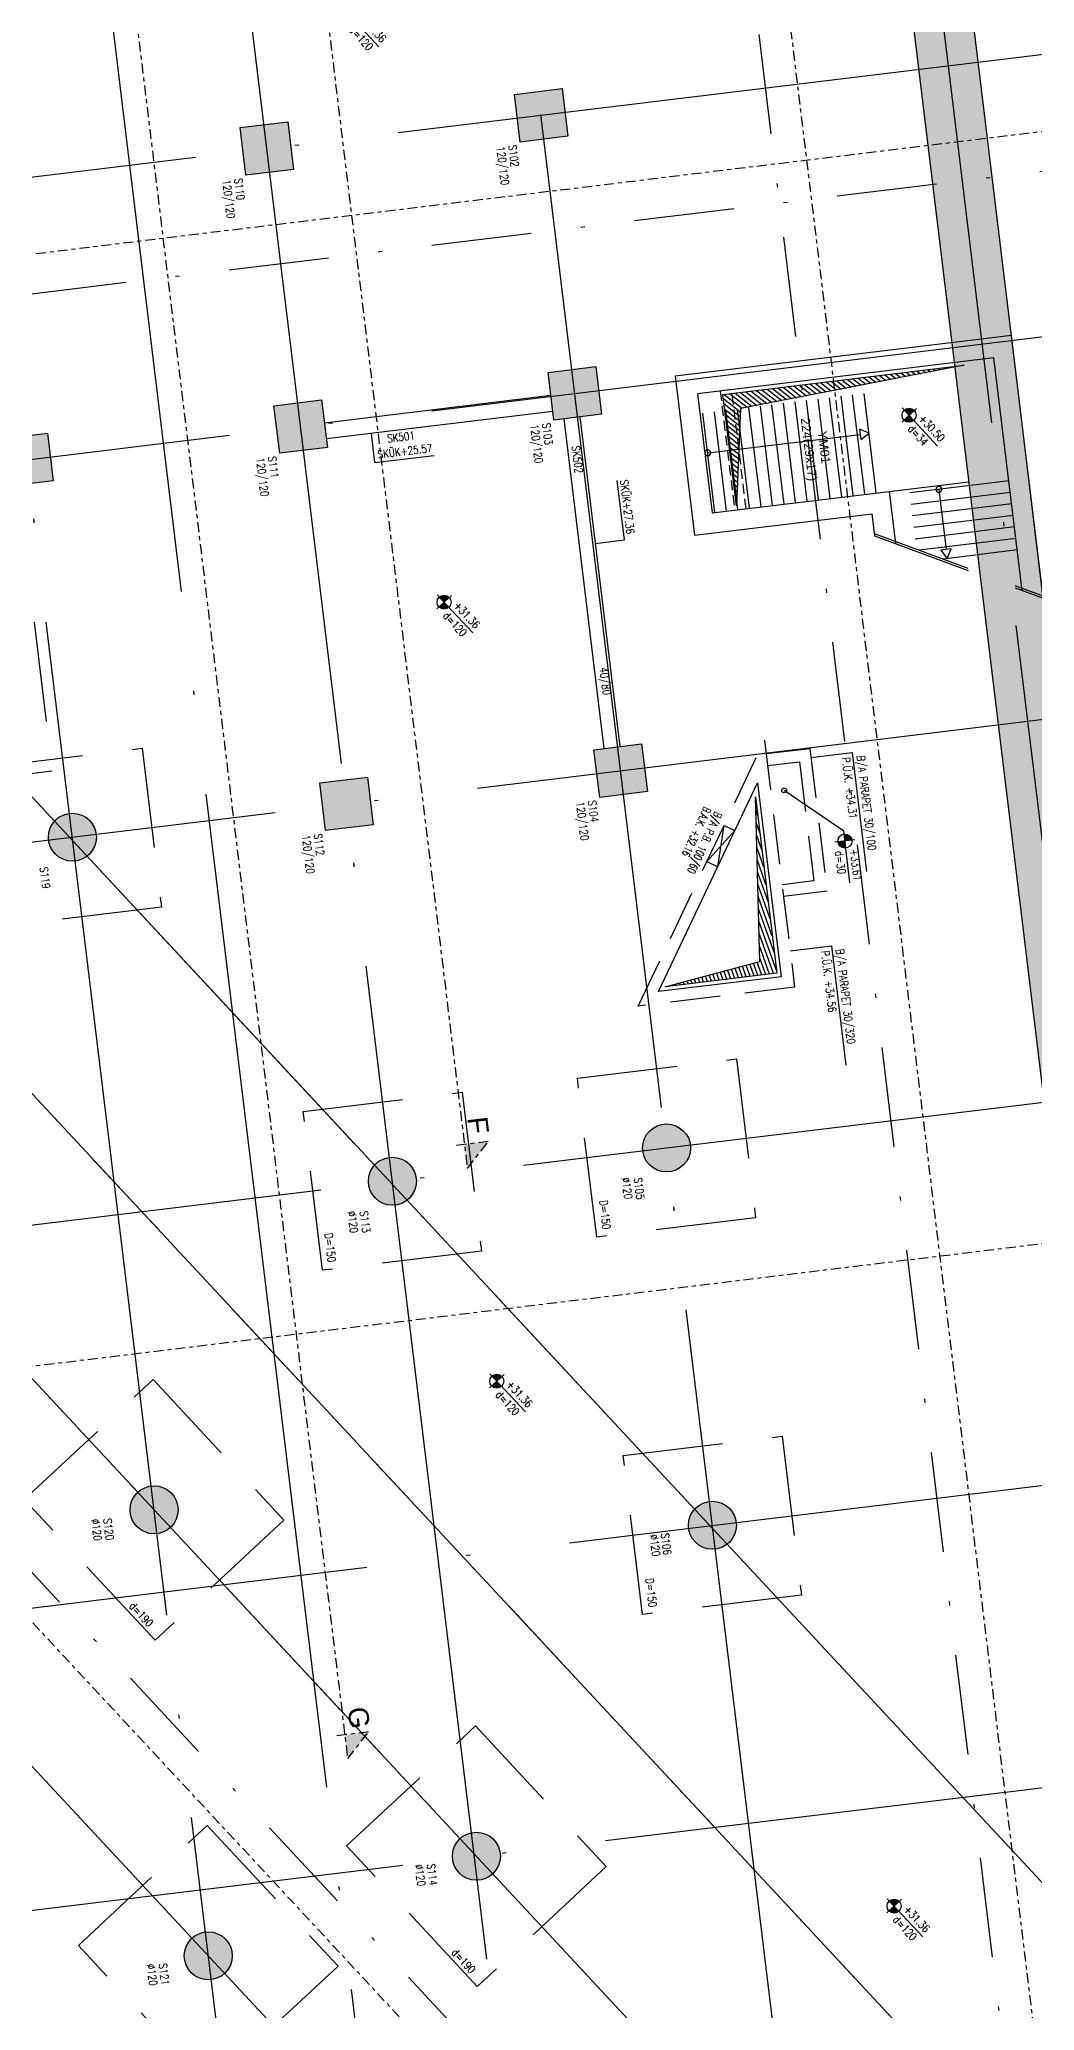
# Model space of a CAD drawing. Header units: millimetres. Extents: x 400392 to 401186, y 4543812 to 4544115.
# Drawn here: x 400455.4 to 400480.26, y 4544037.05 to 4544086.31 of the extents above; entities that cross this region are included whole.
import ezdxf
from ezdxf.enums import TextEntityAlignment as Align

# ---------------------------------------------------------------- set-up
doc = ezdxf.new("R2010")
doc.units = ezdxf.units.MM
for name, pattern in [('AKS', [3, 2.5, -0.25, 0, -0.25]), ('CENTER', [2, 1.25, -0.25, 0.25, -0.25]), ('CONTINU', [0]), ('DASHDOT2', [0.5, 0.25, -0.125, 0, -0.125]), ('HIDDEN', [0.375, 0.25, -0.125])]:
    doc.linetypes.add(name, pattern=pattern)
doc.layers.add('A-DETL', color=90, linetype='Continuous', lineweight=15)
for name, color, linetype in [('aks prota', 2, 'AKS'), ('boşluk prota', 2, 'Continuous'), ('boşluk taraması prota', 252, 'Continuous'), ('iderzi_PROTA', 3, 'Continuous'), ('kesit tarama prota', 252, 'Continuous'), ('kiris prota', 6, 'Continuous'), ('kiriş boyutu prota', 6, 'Continuous'), ('kiriş prota', 6, 'Continuous'), ('kolon prota', 1, 'Continuous'), ('kolon tarama prota', 252, 'Continuous'), ('lkolon prota', 4, 'Continuous'), ('merdiven prota', 2, 'Continuous'), ('metraj prota', 2, 'Continuous'), ('not prota', 2, 'Continuous'), ('perde prota', 1, 'Continuous'), ('PRT-AL-TUNEL_EKSENI', 14, 'DASHDOT2'), ('PRT-MI-ad_dim', 8, 'Continuous'), ('prt-s-taxis', 7, 'Continuous'), ('skesit prota', 7, 'Continuous'), ('st-s_level (kot)', 6, 'Continuous'), ('st-s_levelmark (kot işareti)', 4, 'Continuous'), ('temel prota', 6, 'Continuous'), ('tkesit prota', 7, 'Continuous'), ('tkolon prota', 6, 'Continuous'), ('tnot prota', 4, 'Continuous'), ('ölçü prota', 4, 'Continuous')]:
    doc.layers.add(name, color=color, linetype=linetype)
doc.styles.add('Arial', font='Arial.ttf')
doc.styles.add('OLCU', font='romanstw.shx')
doc.styles.add('PRT-MI-a_Arial', font='Arial.ttf', dxfattribs={"height": 30})
doc.styles.add('TKIRIS', font='romanstw.shx')
doc.styles.add('tkolon', font='romanstw.shx')
doc.styles.add('TNOT', font='romanstw.shx', dxfattribs={"width": 0.8, "height": 250})

# ---------------------------------------------------------------- blocks, each defined once
blk = doc.blocks.new('Stair_Anotation')
at = {"color": 0, "style": 'PRT-MI-a_Arial'}
blk.add_attdef('M.ADI', text='', height=0.2, dxfattribs=at).set_placement((0, 0), align=Align.BOTTOM_CENTER)
blk.add_attdef('BAS.SAYI-(EN-RIHT)', text='', height=0.2, dxfattribs=at).set_placement((0, -0.08), align=Align.TOP_CENTER)
blk = doc.blocks.new('PLAN_KOT')
at = {"layer": 'st-s_levelmark (kot işareti)'}
h = blk.add_hatch(color=256, dxfattribs=at)
h.paths.add_polyline_path([(0, 17.5, 0.414214), (-17.5, 0), (0, 0)])
h.paths.add_polyline_path([(17.5, 0), (0, 0), (0, -17.5, 0.414214)])
for p, q in [((105, 0), (-25, 0)), ((0, 25), (0, -25))]:
    blk.add_line(p, q, dxfattribs=at)
blk.add_circle((0, 0), 17.5, dxfattribs=at)
at = {"layer": 'st-s_level (kot)', "color": 6, "style": 'OLCU', "width": 0.8}
for tag, p in [('KOT', (22.7, 9.8)), ('DÖŞEME_KALINLIĞI', (22.7, -27.6))]:
    blk.add_attdef(tag, p, '', height=20, dxfattribs=at)
blk = doc.blocks.new('*U77')
at = {"layer": 'metraj prota', "color": 4}
blk.add_lwpolyline([(-406, 0), (-383.5, 13), (-383.5, -13)], close=True, dxfattribs=at)
blk.add_lwpolyline([(0, 0), (-383.5, 0)], dxfattribs=at)
blk.add_circle((0, 0), 7.5, dxfattribs=at)
blk = doc.blocks.new('*U78')
at = {"layer": 'metraj prota', "color": 4}
blk.add_lwpolyline([(-174, 0), (-151.5, 13), (-151.5, -13)], close=True, dxfattribs=at)
blk.add_lwpolyline([(0, 0), (-151.5, 0)], dxfattribs=at)
blk.add_circle((0, 0), 7.5, dxfattribs=at)

msp = doc.modelspace()

# ---------------------------------------------------------------- hatches: boundary and pattern name
at = {"layer": 'boşluk taraması prota', "ltscale": 2}
h = msp.add_hatch(dxfattribs=at)
h.set_pattern_fill('ANSI31', color=256, scale=0.03, angle=-47.076006, style=0)
h.set_pattern_definition([(321.924, (400465.80236, 4544101.93564), (0.05874127, 0.07498017), [])])
h.paths.add_polyline_path([(400472.81209, 4544074.65883), (400472.47437, 4544077.4398), (400478.50046, 4544078.1716), (400472.91, 4544077.08894)])
h = msp.add_hatch(dxfattribs=at)
h.set_pattern_fill('ANSI31', color=256, scale=0.03, angle=-47.076006, style=0)
h.set_pattern_definition([(109.614, (400470.86243, 4544062.51568), (-0.0897232, -0.0319736), [])])
h.paths.add_polyline_path([(400473.28243, 4544067.38213), (400473.39679, 4544063.27262), (400471.03061, 4544062.63684), (400473.81759, 4544062.97528)])
at = {"layer": 'kesit tarama prota'}
h = msp.add_hatch(color=256, dxfattribs=at)
h.dxf.hatch_style = 1
h.paths.add_polyline_path([(400466.6107, 4544058.76604), (400466.0874, 4544058.09809), (400466.01507, 4544058.69371)])
h = msp.add_hatch(color=256, dxfattribs=at)
h.dxf.hatch_style = 1
h.paths.add_polyline_path([(400463.62092, 4544044.01479), (400463.09763, 4544043.34683), (400463.02529, 4544043.94246)])
at = {"layer": 'kolon tarama prota'}
h = msp.add_hatch(color=256, dxfattribs=at)
h.dxf.hatch_style = 1
h.paths.add_polyline_path([(400477.13156, 4544099.89028), (400459.56065, 4544097.7565), (400459.51243, 4544098.15358), (400458.71826, 4544098.05714), (400458.76648, 4544097.66005), (400453.10805, 4544096.9729), (400453.05983, 4544097.36998), (400452.26567, 4544097.27354), (400452.31389, 4544096.87646), (400434.74297, 4544094.74268), (400434.9238, 4544093.25362), (400475.82333, 4544098.22039), (400483.38044, 4544035.9903), (400485.11839, 4544034.12161)])
h = msp.add_hatch(color=256, dxfattribs=at)
h.dxf.hatch_style = 1
h.paths.add_polyline_path([(400468.45295, 4544085.08608), (400468.59761, 4544083.89483), (400467.40636, 4544083.75017), (400467.2617, 4544084.94142)])
h = msp.add_hatch(color=256, dxfattribs=at)
h.dxf.hatch_style = 1
h.paths.add_polyline_path([(400461.60327, 4544084.25427), (400461.74793, 4544083.06302), (400460.55668, 4544082.91835), (400460.41202, 4544084.1096)])
h = msp.add_hatch(color=256, dxfattribs=at)
h.dxf.hatch_style = 1
h.paths.add_polyline_path([(400469.29681, 4544078.13713), (400469.44148, 4544076.94588), (400468.25023, 4544076.80122), (400468.10557, 4544077.99247)])
h = msp.add_hatch(color=256, dxfattribs=at)
h.dxf.hatch_style = 1
h.paths.add_polyline_path([(400462.44714, 4544077.30532), (400462.5918, 4544076.11407), (400461.40055, 4544075.96941), (400461.25589, 4544077.16065)])
h = msp.add_hatch(color=256, dxfattribs=at)
h.dxf.hatch_style = 1
h.paths.add_polyline_path([(400455.59746, 4544076.4735), (400455.74212, 4544075.28226), (400454.55087, 4544075.13759), (400454.40621, 4544076.32884)])
h = msp.add_hatch(color=256, dxfattribs=at)
h.dxf.hatch_style = 1
h.paths.add_polyline_path([(400470.44206, 4544068.70641), (400470.58673, 4544067.51517), (400469.39548, 4544067.3705), (400469.25081, 4544068.56175)])
h = msp.add_hatch(color=256, dxfattribs=at)
h.dxf.hatch_style = 1
h.paths.add_polyline_path([(400463.59239, 4544067.8746), (400463.73705, 4544066.68335), (400462.5458, 4544066.53869), (400462.40114, 4544067.72994)])
h = msp.add_hatch(color=256, dxfattribs=at)
h.dxf.hatch_style = 1
edge = h.paths.add_edge_path()
edge.add_arc((400456.21941, 4544066.37483), 0.6, 312.923994, 672.923994)
h = msp.add_hatch(color=256, dxfattribs=at)
h.dxf.hatch_style = 1
edge = h.paths.add_edge_path()
edge.add_arc((400471.06402, 4544058.60774), 0.6, 312.923994, 672.923994)
h = msp.add_hatch(color=256, dxfattribs=at)
h.dxf.hatch_style = 1
edge = h.paths.add_edge_path()
edge.add_arc((400464.21427, 4544057.77655), 0.6, 312.923994, 672.923994)
h = msp.add_hatch(color=256, dxfattribs=at)
h.dxf.hatch_style = 1
edge = h.paths.add_edge_path()
edge.add_arc((400458.26091, 4544049.56386), 0.6, 312.923994, 672.923994)
h = msp.add_hatch(color=256, dxfattribs=at)
h.dxf.hatch_style = 1
edge = h.paths.add_edge_path()
edge.add_arc((400472.20927, 4544049.17703), 0.6, 312.923994, 672.923994)
h = msp.add_hatch(color=256, dxfattribs=at)
h.dxf.hatch_style = 1
edge = h.paths.add_edge_path()
edge.add_arc((400466.31313, 4544040.90591), 0.6, 312.923994, 672.923994)
h = msp.add_hatch(color=256, dxfattribs=at)
h.dxf.hatch_style = 1
edge = h.paths.add_edge_path()
edge.add_arc((400459.61454, 4544038.41716), 0.6, 312.923994, 672.923994)

# ---------------------------------------------------------------- linework, layer by layer
at = {"layer": 'A-DETL', "color": 1, "lineweight": 5}
msp.add_lwpolyline([(400410.49797, 4544108.04135), (400518.40627, 4543992.01566)], dxfattribs=at)
at = {"layer": 'aks prota', "ltscale": 10}
for p, q in [((400524.75998, 4543992.59926), (400411.76442, 4544114.0949)), ((400524.75998, 4543992.59926), (400411.76442, 4544114.0949)), ((400517.51063, 4543985.85709), (400404.51506, 4544107.35273)), ((400517.51063, 4543985.85709), (400404.51506, 4544107.35273)), ((400490.07415, 4543987.09137), (400475.9776, 4544103.17131)), ((400490.07415, 4543987.09137), (400475.9776, 4544103.17131)), ((400512.67773, 4543981.36231), (400399.68216, 4544102.85794)), ((400512.67773, 4543981.36231), (400399.68216, 4544102.85794)), ((400478.19815, 4543999.86073), (400465.80236, 4544101.93564)), ((400478.19815, 4543999.86073), (400465.80236, 4544101.93564)), ((400478.19815, 4543999.86073), (400465.80236, 4544101.93564)), ((400470.20358, 4544008.45669), (400458.95268, 4544101.10383)), ((400470.20358, 4544008.45669), (400458.95268, 4544101.10383)), ((400466.2063, 4544012.75467), (400455.52784, 4544100.68792)), ((400466.2063, 4544012.75467), (400455.52784, 4544100.68792)), ((400466.2063, 4544012.75467), (400455.52784, 4544100.68792)), ((400462.20901, 4544017.05265), (400452.103, 4544100.27202)), ((400462.20901, 4544017.05265), (400452.103, 4544100.27202)), ((400512.21406, 4544006.08894), (400428.16662, 4544096.45884)), ((400504.96471, 4543999.34677), (400420.91727, 4544089.71666)), ((400434.47543, 4544080.3555), (400480.83484, 4544085.98531)), ((400434.47543, 4544080.3555), (400480.83484, 4544085.98531)), ((400434.47543, 4544080.3555), (400480.83484, 4544085.98531)), ((400435.3193, 4544073.40655), (400481.67871, 4544079.03636)), ((400435.3193, 4544073.40655), (400481.67871, 4544079.03636)), ((400435.3193, 4544073.40655), (400481.67871, 4544079.03636)), ((400436.46455, 4544063.97584), (400482.82396, 4544069.60564)), ((400436.46455, 4544063.97584), (400482.82396, 4544069.60564)), ((400436.46455, 4544063.97584), (400482.82396, 4544069.60564)), ((400437.60972, 4544054.54574), (400483.96914, 4544060.17554)), ((400437.60972, 4544054.54574), (400483.96914, 4544060.17554)), ((400438.75505, 4544045.1144), (400485.11446, 4544050.74421)), ((400438.75505, 4544045.1144), (400485.11446, 4544050.74421)), ((400438.75505, 4544045.1144), (400485.11446, 4544050.74421)), ((400439.65919, 4544037.6691), (400486.01861, 4544043.29891)), ((400439.65919, 4544037.6691), (400486.01861, 4544043.29891)), ((400439.65919, 4544037.6691), (400486.01861, 4544043.29891))]:
    msp.add_line(p, q, dxfattribs=at)
at = {"layer": 'boşluk prota', "ltscale": 0.05}
for points in [[(400472.81209, 4544074.65883), (400472.47437, 4544077.4398), (400478.50046, 4544078.1716), (400472.91, 4544077.08894)], [(400473.28243, 4544067.38213), (400473.81759, 4544062.97528), (400471.03061, 4544062.63684), (400473.39679, 4544063.27262)]]:
    msp.add_lwpolyline(points, close=True, dxfattribs=at)
at = {"layer": 'iderzi_PROTA'}
msp.add_lwpolyline([(400476.62629, 4544075.01801), (400478.6117, 4544075.25912)], dxfattribs=at)
at = {"layer": 'kiris prota', "linetype": 'HIDDEN', "ltscale": 5}
msp.add_lwpolyline([(400473.51304, 4544068.80113), (400474.26289, 4544062.62642), (400470.35788, 4544062.1522)], close=True, dxfattribs=at)
for points in [[(400473.55373, 4544068.46337), (400474.64571, 4544068.59597), (400475.0797, 4544065.02223), (400473.98805, 4544064.88966)], [(400473.58989, 4544068.16555), (400474.38406, 4544068.262), (400474.74572, 4544065.28388), (400473.95188, 4544065.18747)]]:
    msp.add_lwpolyline(points, dxfattribs=at)
at = {"layer": 'kiriş prota'}
for points in [[(400480.47606, 4544072.34949), (400479.67883, 4544078.91438), (400471.28214, 4544077.8947), (400471.76436, 4544073.92383), (400476.19021, 4544074.46138), (400476.2573, 4544073.90891)], [(400479.94872, 4544072.54442), (400479.24276, 4544078.35775), (400471.83877, 4544077.45862), (400472.20044, 4544074.48046), (400476.62629, 4544075.01801), (400476.78465, 4544073.71399)], [(400462.51646, 4544076.73448), (400468.17489, 4544077.42163)], [(400462.56468, 4544076.3374), (400468.22311, 4544077.02455)], [(400468.49841, 4544076.83136), (400469.49899, 4544068.59189)], [(400468.89549, 4544076.87958), (400469.89607, 4544068.64011)], [(400473.34008, 4544067.73688), (400473.92891, 4544062.88807), (400470.86243, 4544062.51568), (400473.34008, 4544067.73688)]]:
    msp.add_lwpolyline(points, dxfattribs=at)
at = {"layer": 'kolon prota', "color": 1}
for points in [[(400468.45295, 4544085.08608), (400468.59761, 4544083.89483), (400467.40636, 4544083.75017), (400467.2617, 4544084.94142)], [(400461.60327, 4544084.25427), (400461.74793, 4544083.06302), (400460.55668, 4544082.91835), (400460.41202, 4544084.1096)], [(400469.29681, 4544078.13713), (400469.44148, 4544076.94588), (400468.25023, 4544076.80122), (400468.10557, 4544077.99247)], [(400462.44714, 4544077.30532), (400462.5918, 4544076.11407), (400461.40055, 4544075.96941), (400461.25589, 4544077.16065)], [(400455.59746, 4544076.4735), (400455.74212, 4544075.28226), (400454.55087, 4544075.13759), (400454.40621, 4544076.32884)], [(400470.44206, 4544068.70641), (400470.58673, 4544067.51517), (400469.39548, 4544067.3705), (400469.25081, 4544068.56175)], [(400463.59239, 4544067.8746), (400463.73705, 4544066.68335), (400462.5458, 4544066.53869), (400462.40114, 4544067.72994)]]:
    msp.add_lwpolyline(points, close=True, dxfattribs=at)
for centre in [(400456.21941, 4544066.37483), (400471.06402, 4544058.60774), (400464.21427, 4544057.77655), (400458.26091, 4544049.56386), (400472.20927, 4544049.17703), (400466.31313, 4544040.90591), (400459.61454, 4544038.41716)]:
    msp.add_circle(centre, 0.6, dxfattribs=at)
at = {"layer": 'merdiven prota', "linetype": 'HIDDEN', "ltscale": 10}
for p, q in [((400475.7273, 4544074.91232), (400475.36547, 4544077.89183)), ((400476.01518, 4544074.94729), (400475.65336, 4544077.92679)), ((400476.30307, 4544074.98225), (400475.94124, 4544077.96176)), ((400472.27271, 4544074.49288), (400471.9109, 4544077.47225)), ((400472.5606, 4544074.52784), (400472.19879, 4544077.50721)), ((400472.84845, 4544074.56267), (400472.48663, 4544077.54217)), ((400473.13634, 4544074.59763), (400472.77451, 4544077.57714)), ((400473.42422, 4544074.6326), (400473.0624, 4544077.6121)), ((400473.71211, 4544074.66756), (400473.35028, 4544077.64707)), ((400473.99999, 4544074.70253), (400473.63817, 4544077.68204)), ((400474.28788, 4544074.73749), (400473.92605, 4544077.717)), ((400474.57576, 4544074.77246), (400474.21394, 4544077.75197)), ((400474.86364, 4544074.80742), (400474.50182, 4544077.78693)), ((400475.15153, 4544074.84239), (400474.7897, 4544077.8219)), ((400475.43941, 4544074.87736), (400475.07759, 4544077.85686)), ((400479.62135, 4544075.28107), (400476.64323, 4544074.91941)), ((400479.65631, 4544074.99319), (400476.67819, 4544074.63153)), ((400479.69127, 4544074.7053), (400476.71315, 4544074.34364)), ((400479.72623, 4544074.41742), (400476.74811, 4544074.05576)), ((400479.76119, 4544074.12953), (400476.78307, 4544073.76787)), ((400479.79615, 4544073.84165), (400477.37795, 4544073.54798)), ((400479.83111, 4544073.55376), (400477.97282, 4544073.32809))]:
    msp.add_line(p, q, dxfattribs=at)
for points in [[(400476.25052, 4544073.96473), (400480.46928, 4544072.4053)], [(400476.2573, 4544073.90891), (400480.47606, 4544072.34949)], [(400472.50146, 4544066.6694), (400472.77249, 4544066.54079), (400472.07274, 4544065.76596), (400472.34378, 4544065.63735), (400472.50146, 4544066.6694)]]:
    msp.add_lwpolyline(points, dxfattribs=at)
at = {"layer": 'not prota', "ltscale": 0.1}
for points in [[(400463.68208, 4544076.47309), (400463.77131, 4544075.73836), (400465.26037, 4544075.91919)], [(400469.27969, 4544073.71579), (400470.01443, 4544073.80501), (400469.8336, 4544075.29407)], [(400474.67316, 4544068.36989), (400475.70219, 4544068.49485), (400476.06384, 4544065.51673)], [(400474.15263, 4544063.53435), (400475.18165, 4544063.65931), (400475.54331, 4544060.68119)]]:
    msp.add_lwpolyline(points, dxfattribs=at)
at = {"layer": 'perde prota'}
msp.add_lwpolyline([(400452.31389, 4544096.87646), (400434.74297, 4544094.74268), (400434.9238, 4544093.25362), (400475.82333, 4544098.22039), (400483.38044, 4544035.9903), (400485.11839, 4544034.12161), (400477.13156, 4544099.89028), (400459.56065, 4544097.7565), (400459.51243, 4544098.15358), (400458.71826, 4544098.05714), (400458.76648, 4544097.66005), (400453.10805, 4544096.9729), (400453.05983, 4544097.36998), (400452.26567, 4544097.27354)], close=True, dxfattribs=at)
at = {"layer": 'PRT-AL-TUNEL_EKSENI', "ltscale": 10}
for p, q in [((400408.06651, 4544110.65571), (400521.06208, 4543989.16007)), ((400402.09861, 4544105.10534), (400515.09418, 4543983.6097)), ((400484.74443, 4543992.82201), (400471.41115, 4544102.61677)), ((400434.82426, 4544077.48303), (400481.18367, 4544083.11283))]:
    msp.add_line(p, q, dxfattribs=at)
at = {"layer": 'skesit prota', "linetype": 'CENTER', "ltscale": 0.2}
for p, q in [((400466.6107, 4544058.76604), (400465.71726, 4544058.65755)), ((400466.0874, 4544058.09809), (400466.6107, 4544058.76604)), ((400463.62092, 4544044.01479), (400462.72748, 4544043.90629)), ((400463.09763, 4544043.34683), (400463.62092, 4544044.01479))]:
    msp.add_line(p, q, dxfattribs=at)
for points in [[(400485.58366, 4544084.6312), (400436.7276, 4544078.6982), (400404.7188, 4544113.11486)], [(400398.29358, 4544107.95855), (400511.87586, 4543985.83206)], [(400471.97693, 4544104.59036), (400486.28628, 4543986.75803)], [(400460.60911, 4544103.20987), (400466.0874, 4544058.09809)], [(400455.89745, 4544102.6377), (400463.09763, 4544043.34683)], [(400455.89745, 4544102.6377), (400463.09763, 4544043.34683)], [(400490.16117, 4544057.39099), (400425.27317, 4544049.51111)]]:
    msp.add_lwpolyline(points, dxfattribs=at)
at = {"layer": 'temel prota', "color": 5, "linetype": 'HIDDEN'}
msp.add_lwpolyline([(400472.40381, 4544077.52724), (400472.76547, 4544074.54908), (400473.05255, 4544074.58394), (400472.69089, 4544077.5621)], close=True, dxfattribs=at)
at = {"layer": 'temel prota', "linetype": 'HIDDEN', "ltscale": 10}
for points in [[(400448.26991, 4544074.67705), (400454.81252, 4544075.47157), (400455.71663, 4544068.02626), (400454.61291, 4544067.89223)], [(400458.23741, 4544052.81954), (400461.50634, 4544049.3047), (400458.28441, 4544046.30818), (400455.01548, 4544049.82302)], [(400466.28963, 4544044.16159), (400469.55856, 4544040.64675), (400466.33663, 4544037.65023), (400463.0677, 4544041.16507)], [(400459.59105, 4544041.67284), (400462.85998, 4544038.158), (400459.63804, 4544035.16148), (400456.36911, 4544038.67632)]]:
    msp.add_lwpolyline(points, close=True, dxfattribs=at)
for points in [[(400457.96372, 4544068.60135), (400458.44593, 4544064.63052), (400454.47511, 4544064.14831), (400453.9929, 4544068.11914), (400457.96372, 4544068.60135)], [(400472.80825, 4544060.83488), (400473.29046, 4544056.86405), (400469.31964, 4544056.38184), (400468.83743, 4544060.35267), (400472.80825, 4544060.83488)], [(400465.95858, 4544060.00307), (400466.44079, 4544056.03224), (400462.46996, 4544055.55003), (400461.98775, 4544059.52085), (400465.95858, 4544060.00307)], [(400473.95358, 4544051.40355), (400474.43579, 4544047.43272), (400470.46496, 4544046.95051), (400469.98275, 4544050.92134), (400473.95358, 4544051.40355)]]:
    msp.add_lwpolyline(points, dxfattribs=at)
at = {"layer": 'ölçü prota'}
msp.add_lwpolyline([(400475.48985, 4544066.52692), (400474.00343, 4544067.54434)], dxfattribs=at)
msp.add_circle((400474.00343, 4544067.54434), 0.05997, dxfattribs=at)

# ---------------------------------------------------------------- block references
at = {"layer": 'PRT-MI-ad_dim', "yscale": 0.00999999999993651, "zscale": 0.00999999999993651}
for name, p, xscale, rotation in [('*U77', (400472.0918, 4544075.98263), -0.009999999999936513, 6.887466676155913), ('*U78', (400477.86685, 4544075.06801), -0.00999999999993651, 276.887466676144)]:
    msp.add_blockref(name, p, dxfattribs=dict(at, xscale=xscale, rotation=rotation))
at = {"layer": 'prt-s-taxis'}
ref = msp.add_blockref('Stair_Anotation', (400474.82453, 4544076.0906), dxfattribs=dict(at, xscale=-1.124999999992857, yscale=1.124999999992857, zscale=1.124999999992857, rotation=276.9239939245188))
ref.add_attrib('M.ADI', 'YM01', dxfattribs={"layer": '0', "color": 0, "height": 0.225, "rotation": 276.923994, "style": 'PRT-MI-a_Arial'}).set_placement((400474.82344, 4544076.09958), align=Align.BOTTOM_CENTER)
ref.add_attrib('BAS.SAYI-(EN-RIHT)', '224(29x17)', dxfattribs={"layer": '0', "color": 0, "height": 0.225, "rotation": 276.923994, "style": 'PRT-MI-a_Arial'}).set_placement((400474.73497, 4544076.08157), align=Align.TOP_CENTER)
at = {"layer": 'st-s_level (kot)', "linetype": 'CONTINU', "ltscale": 0.1}
for p, xscale, yscale, zscale, rotation, values in [((400463.16267, 4544086.89642), 0.009999999999936504, 0.009999999999936504, 0.009999999999936504, 312.9239939591532, {'KOT': '+31.36', 'DÖŞEME_KALINLIĞI': 'd=120'}), ((400477.12196, 4544076.92041), 0.009999999999936504, 0.009999999999936504, 0.009999999999936504, 312.9239939591532, {'KOT': '+30.50', 'DÖŞEME_KALINLIĞI': 'd=34'}), ((400465.50654, 4544072.2499), 0.009999999999936504, 0.009999999999936504, 0.009999999999936504, 312.9239939591532, {'KOT': '+31.36', 'DÖŞEME_KALINLIĞI': 'd=120'}), ((400475.51999, 4544066.27874), 0.009999999999936506, 0.009999999999936506, 0.009999999999936506, 276.9239939591703, {'KOT': '+33.61', 'DÖŞEME_KALINLIĞI': 'd=30'}), ((400466.82104, 4544052.77994), 0.009999999999936504, 0.009999999999936504, 0.009999999999936504, 312.9239939591532, {'KOT': '+31.36', 'DÖŞEME_KALINLIĞI': 'd=120'}), ((400476.74917, 4544039.65916), 0.009999999999936504, 0.009999999999936504, 0.009999999999936504, 312.9239939591532, {'KOT': '+31.36', 'DÖŞEME_KALINLIĞI': 'd=120'})]:
    msp.add_blockref('PLAN_KOT', p, dxfattribs=dict(at, xscale=xscale, yscale=yscale, zscale=zscale, rotation=rotation)).add_auto_attribs(values)

# ---------------------------------------------------------------- texts
at = {"layer": 'kiriş boyutu prota', "ltscale": 0.05, "style": 'TKIRIS', "width": 0.8}
msp.add_text('40/80', height=0.2, rotation=276.923994, dxfattribs=at).set_placement((400469.57528, 4544069.92742), align=Align.MIDDLE_RIGHT)
at = {"layer": 'kiriş prota', "ltscale": 0.05, "style": 'TKIRIS', "width": 0.8}
for s, rotation, p in [('SK501', 6.923994, (400464.08517, 4544076.33675)), ('SK502', 276.923994, (400468.7951, 4544076.16096))]:
    msp.add_text(s, height=0.2, rotation=rotation, dxfattribs=at).set_placement(p, align=Align.MIDDLE_LEFT)
at = {"layer": 'lkolon prota', "style": 'tkolon', "width": 0.8}
for s, p in [('120/120', (400466.81578, 4544083.62764)), ('120/120', (400459.9661, 4544082.79583)), ('120/120', (400467.65965, 4544076.6787)), ('120/120', (400460.80997, 4544075.84688)), ('120/120', (400468.8049, 4544067.24798)), ('120/120', (400461.95522, 4544066.41617)), ('%%C120', (400469.94464, 4544057.86262)), ('%%C120', (400463.09657, 4544057.0176)), ('%%C120', (400456.69275, 4544049.32468)), ('%%C120', (400470.64385, 4544048.93612)), ('%%C120', (400464.77688, 4544040.69232)), ('%%C120', (400458.07805, 4544038.20354))]:
    msp.add_text(s, height=0.2, rotation=276.923994, dxfattribs=at).set_placement(p)
at = {"layer": 'st-s_level (kot)', "color": 6, "style": 'OLCU', "width": 0.8}
for tag, p, rotation in [('D=150', (400469.38791, 4544057.29211), 276.422367), ('D=150', (400462.52025, 4544056.4718), 276.422367), ('D=150', (400470.53954, 4544047.84811), 276.422367), ('d=190', (400457.62096, 4544047.14305), 312.923994), ('d=190', (400465.67319, 4544038.48511), 312.923994)]:
    msp.add_attdef(tag, p, '', height=0.2, rotation=rotation, dxfattribs=at)
at = {"layer": 'tkesit prota', "style": 'Arial'}
for s, p in [('F', (400466.08539, 4544059.35895)), ('G', (400463.09561, 4544044.6077))]:
    msp.add_text(s, height=0.5, rotation=276.923994, dxfattribs=at).set_placement(p)
at = {"layer": 'tkolon prota', "style": 'tkolon', "width": 0.8}
for s, p in [('S102', (400467.11359, 4544083.66381)), ('S110', (400460.26392, 4544082.832)), ('S103', (400467.95746, 4544076.71486)), ('S111', (400461.10778, 4544075.88305)), ('S104', (400469.10271, 4544067.28415)), ('S112', (400462.25303, 4544066.45233)), ('S119', (400455.40336, 4544065.62052)), ('S105', (400470.24796, 4544057.85343)), ('S113', (400463.39828, 4544057.02162)), ('S120', (400456.99341, 4544049.33742)), ('S106', (400470.9238, 4544048.97012)), ('S114', (400465.07753, 4544040.70506)), ('S121', (400458.37871, 4544038.21628))]:
    msp.add_text(s, height=0.2, rotation=276.923994, dxfattribs=at).set_placement(p)
at = {"layer": 'tnot prota', "style": 'TNOT'}
for s, rotation, width, p in [('SKÜK+25.57', 6.923992, 0.8, (400463.84763, 4544075.93942)), ('SKÜK+27.36', 276.923992, 0.8, (400470.00089, 4544075.31439)), ('P.Ü.K. +34.31', 276.923994, 0.8, (400475.54406, 4544068.37491)), ('B/A PARAPET 30/100', 276.923994, 0.8, (400475.91278, 4544068.41969)), ('B.A.K. +32.16', 245.114355, 0.7, (400472.09363, 4544067.11437)), ('B/A P.B. 100/60', 245.114355, 0.7, (400472.36577, 4544066.98813)), ('P.Ü.K. +34.56', 276.923994, 0.8, (400475.02353, 4544063.53938)), ('B/A PARAPET 30/320', 276.923994, 0.8, (400475.39225, 4544063.58415))]:
    msp.add_text(s, height=0.2, rotation=rotation, dxfattribs=dict(at, width=width)).set_placement(p, align=Align.MIDDLE_LEFT)

doc.saveas('drawing.dxf')
